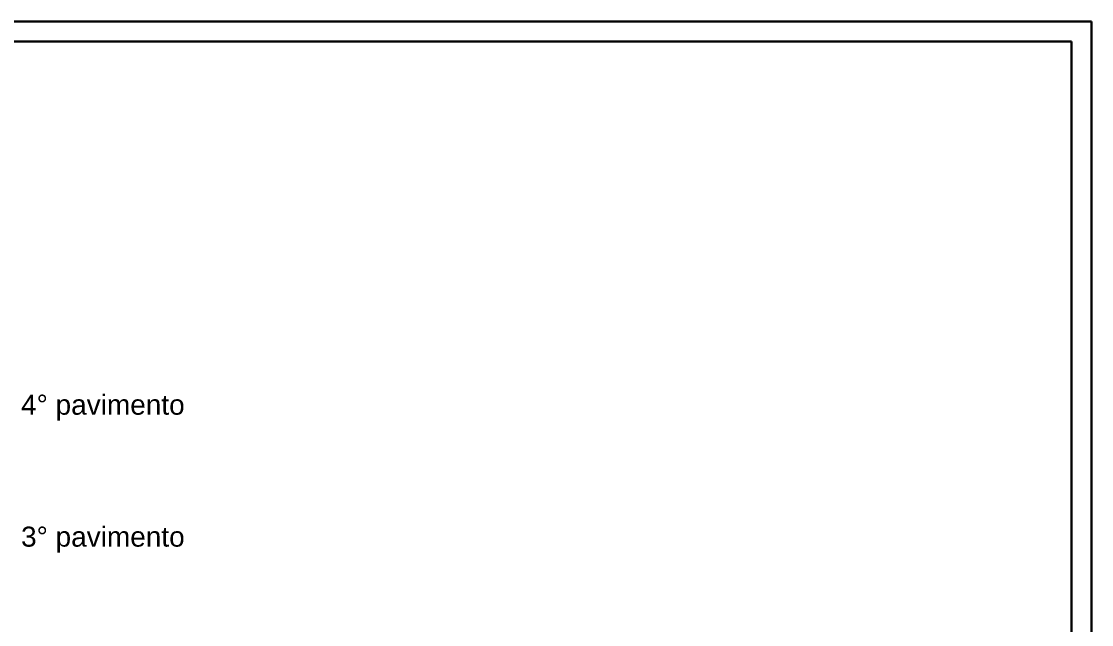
# Model space of a CAD drawing. Header units: millimetres. Extents: x -5 to 184, y -24 to 24.
# Drawn here: x 140.94 to 183.69, y 0 to 24.1 of the extents above; entities that cross this region are included whole.
import ezdxf

# ---------------------------------------------------------------- set-up
doc = ezdxf.new("R2010")
doc.units = ezdxf.units.MM
doc.layers.add('Prumada Eletrica', color=40, linetype='Continuous', lineweight=30)
doc.layers.add('TEXTO', color=7, linetype='Continuous')
doc.styles.get("Standard").update_dxf_attribs({"font": 'arial.ttf'})

msp = doc.modelspace()

# ---------------------------------------------------------------- linework, layer by layer
at = {"layer": 'Prumada Eletrica'}
for p, q in [((101.999, 24.105), (183.686, 24.105)), ((183.686, 24.105), (183.686, -24.095)), ((102.886, 23.305), (182.886, 23.305))]:
    msp.add_line(p, q, dxfattribs=at)
msp.add_lwpolyline([(102.886, -23.295), (182.886, -23.295), (182.886, 23.305)], dxfattribs=at)

# ---------------------------------------------------------------- texts
at = {"layer": 'TEXTO', "char_height": 0.8, "attachment_point": 1}
for s, insert in [('4° pavimento', (140.926, 9.191)), ('3° pavimento', (140.926, 3.919))]:
    msp.add_mtext_dynamic_manual_height_columns(s, width=6.75929, gutter_width=12.5, heights=[0], dxfattribs=dict(at, insert=insert))

doc.saveas('drawing.dxf')
